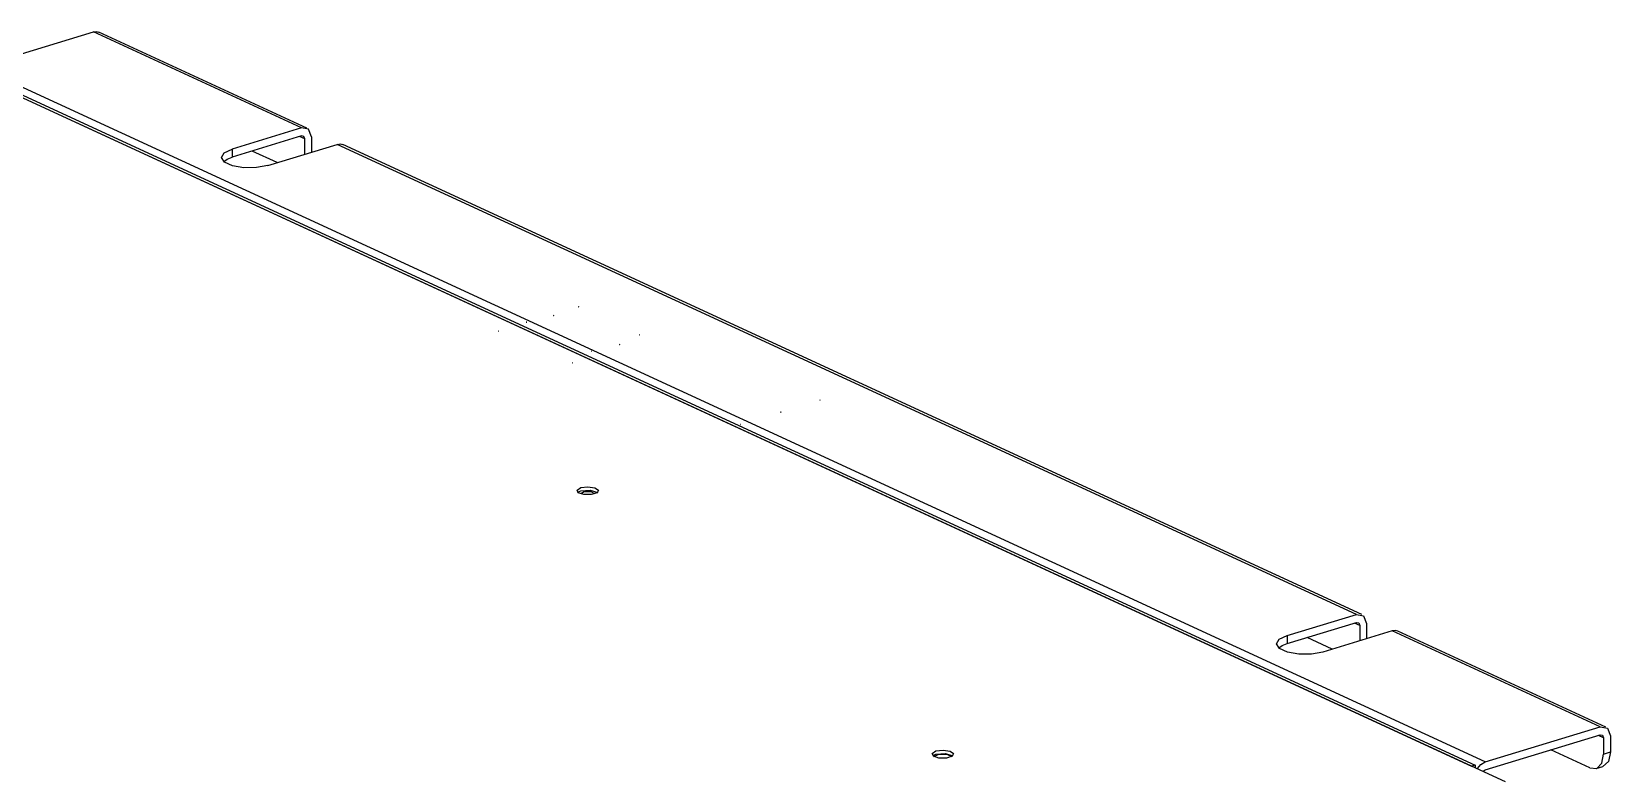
# Model space of a CAD drawing. Extents: x 594 to 813, y 174 to 240.
# Drawn here: x 735.599 to 738.378, y 232.528 to 233.839 of the extents above; entities that cross this region are included whole.
import ezdxf

# ---------------------------------------------------------------- set-up
doc = ezdxf.new("R2010")
doc.units = 0
doc.header["$MEASUREMENT"] = 0
doc.layers.add('AC.REF(S). PIPING', color=3, linetype='CONTINUOUS', lineweight=30)
doc.layers.add('LG-AIRCON', color=3, linetype='CONTINUOUS')

# ---------------------------------------------------------------- blocks, each defined once
blk = doc.blocks.new('B1-Low Static-Isometric')
at = {"layer": 'LG-AIRCON', "color": 254, "linetype": 'Continuous'}
for p, q in [((4535.92, 4746.81), (4556.18, 4753)), ((4556.18, 4753), (4556.68, 4753.07)), ((4592.78, 4736.12), (4556.18, 4753)), ((4556.68, 4753.07), (4557.14, 4752.96)), ((4593.74, 4736.07), (4557.14, 4752.96)), ((4527.63, 4748.81), (4804.63, 4621.03)), ((4533.54, 4746.08), (4798.71, 4623.76)), ((4534.14, 4746.27), (4799.31, 4623.94)), ((4801.1, 4624.49), (4535.92, 4746.81)), ((4592.78, 4736.12), (4580.57, 4732.38)), ((4592.78, 4734.69), (4580.57, 4730.96)), ((4594.04, 4735.88), (4592.78, 4736.12)), ((4593.2, 4734.61), (4592.78, 4734.69)), ((4594.56, 4734.53), (4594.04, 4735.88)), ((4579.2, 4731.73), (4580.57, 4732.38)), ((4580.57, 4732.38), (4580.57, 4730.96)), ((4588.53, 4729.99), (4584.09, 4732.04)), ((4586.87, 4729.48), (4599.08, 4733.21)), ((4593.37, 4734.16), (4592.44, 4734.59)), ((4593.37, 4734.16), (4593.2, 4734.61)), ((4593.37, 4731.46), (4593.37, 4734.16)), ((4594.56, 4734.53), (4594.56, 4731.83)), ((4599.08, 4733.21), (4599.58, 4733.28)), ((4778.45, 4650.47), (4599.08, 4733.21)), ((4599.58, 4733.28), (4600.04, 4733.17)), ((4779.41, 4650.42), (4600.04, 4733.17)), ((4578.72, 4730.91), (4579.2, 4731.73)), ((4579.24, 4730.1), (4578.72, 4730.91)), ((4579.1, 4730.22), (4579.71, 4730.62)), ((4580.64, 4729.45), (4579.24, 4730.1)), ((4579.71, 4730.62), (4580.57, 4730.96)), ((4582.65, 4729.1), (4580.64, 4729.45)), ((4584.88, 4729.11), (4582.65, 4729.1)), ((4586.87, 4729.48), (4584.88, 4729.11)), ((4641.28, 4672.35), (4641.95, 4672.78)), ((4641.49, 4671.87), (4641.28, 4672.35)), ((4641.4, 4671.93), (4641.63, 4672.08)), ((4642.48, 4671.55), (4641.49, 4671.87)), ((4641.63, 4672.08), (4641.95, 4672.21)), ((4642.56, 4672.05), (4641.94, 4671.66)), ((4641.95, 4672.78), (4643.19, 4672.94)), ((4641.95, 4672.21), (4643.62, 4672.35)), ((4643.79, 4671.54), (4642.48, 4671.55)), ((4643.77, 4672.05), (4642.56, 4672.05)), ((4643.19, 4672.94), (4644.42, 4672.76)), ((4643.62, 4672.35), (4644.93, 4671.93)), ((4644.39, 4671.66), (4643.77, 4672.05)), ((4644.81, 4671.85), (4643.79, 4671.54)), ((4644.42, 4672.76), (4645.06, 4672.33)), ((4645.06, 4672.33), (4644.81, 4671.85)), ((4766.23, 4646.74), (4778.45, 4650.47)), ((4766.23, 4645.31), (4778.45, 4649.04)), ((4779.04, 4648.51), (4778.11, 4648.94)), ((4778.45, 4650.47), (4779.71, 4650.23)), ((4778.45, 4649.04), (4778.87, 4648.96)), ((4778.87, 4648.96), (4779.04, 4648.51)), ((4779.04, 4648.51), (4779.04, 4645.82)), ((4779.71, 4650.23), (4780.23, 4648.88)), ((4780.23, 4648.88), (4780.23, 4646.18)), ((4764.39, 4645.26), (4764.87, 4646.08)), ((4764.87, 4646.08), (4766.23, 4646.74)), ((4766.23, 4646.74), (4766.23, 4645.31)), ((4774.2, 4644.34), (4769.76, 4646.39)), ((4784.75, 4647.56), (4772.54, 4643.83)), ((4785.25, 4647.63), (4784.75, 4647.56)), ((4821.35, 4630.68), (4784.75, 4647.56)), ((4785.71, 4647.52), (4785.25, 4647.63)), ((4822.31, 4630.63), (4785.71, 4647.52)), ((4764.91, 4644.45), (4764.39, 4645.26)), ((4764.77, 4644.57), (4765.38, 4644.98)), ((4766.31, 4643.81), (4764.91, 4644.45)), ((4765.38, 4644.98), (4766.23, 4645.31)), ((4768.32, 4643.45), (4766.31, 4643.81)), ((4770.54, 4643.46), (4768.32, 4643.45)), ((4772.54, 4643.83), (4770.54, 4643.46)), ((4801.1, 4624.49), (4821.35, 4630.68)), ((4801.1, 4623.07), (4821.35, 4629.25)), ((4821.94, 4628.72), (4821.02, 4629.15)), ((4821.35, 4630.68), (4822.61, 4630.44)), ((4821.35, 4629.25), (4821.77, 4629.17)), ((4821.77, 4629.17), (4821.94, 4628.72)), ((4822.61, 4630.44), (4823.14, 4629.09)), ((4823.14, 4629.09), (4823.14, 4626.24)), ((4703.78, 4625.98), (4704.45, 4626.41)), ((4704.45, 4626.41), (4705.69, 4626.57)), ((4705.69, 4626.57), (4706.92, 4626.39)), ((4706.92, 4626.39), (4707.56, 4625.96)), ((4819.52, 4623.44), (4812.66, 4626.6)), ((4821.94, 4628.72), (4821.94, 4625.88)), ((4703.99, 4625.5), (4703.78, 4625.98)), ((4703.9, 4625.56), (4704.13, 4625.71)), ((4704.98, 4625.17), (4703.99, 4625.5)), ((4704.13, 4625.71), (4704.45, 4625.84)), ((4704.45, 4625.84), (4706.12, 4625.98)), ((4706.29, 4625.17), (4704.98, 4625.17)), ((4706.12, 4625.98), (4707.43, 4625.56)), ((4707.31, 4625.48), (4706.29, 4625.17)), ((4707.56, 4625.96), (4707.31, 4625.48)), ((4799.31, 4623.94), (4798.71, 4623.76)), ((4799.31, 4623.94), (4799.31, 4623.49)), ((4799.72, 4623.3), (4800.34, 4624.05)), ((4800.34, 4624.05), (4801.1, 4624.49)), ((4820.64, 4623.32), (4821.83, 4623.69)), ((4820.73, 4623.35), (4821.62, 4624.25)), ((4821.62, 4624.25), (4821.94, 4625.88)), ((4822.78, 4624.56), (4821.83, 4623.69)), ((4821.94, 4625.88), (4823.14, 4626.24)), ((4823.14, 4626.24), (4822.78, 4624.56)), ((4800.75, 4622.82), (4800.91, 4622.97)), ((4800.91, 4622.97), (4801.1, 4623.07)), ((4819.52, 4623.44), (4820.73, 4623.35))]:
    blk.add_line(p, q, dxfattribs=at)
at = {"layer": 'LG-AIRCON', "color": 7, "linetype": 'Continuous'}
for p, q in [((4641.55, 4704.65), (4641.51, 4704.64)), ((4641.51, 4704.64), (4641.54, 4704.62)), ((4641.54, 4704.62), (4641.58, 4704.63)), ((4641.58, 4704.63), (4641.55, 4704.65)), ((4632.39, 4701.93), (4632.35, 4701.92)), ((4632.35, 4701.92), (4632.38, 4701.9)), ((4632.38, 4701.9), (4632.42, 4701.91)), ((4632.42, 4701.91), (4632.39, 4701.93)), ((4637.18, 4703.12), (4637.14, 4703.11)), ((4637.14, 4703.11), (4637.17, 4703.09)), ((4637.17, 4703.09), (4637.21, 4703.1)), ((4637.21, 4703.1), (4637.18, 4703.12)), ((4627.43, 4700.33), (4627.39, 4700.32)), ((4627.39, 4700.32), (4627.42, 4700.31)), ((4627.42, 4700.31), (4627.46, 4700.32)), ((4627.46, 4700.32), (4627.43, 4700.33)), ((4652.27, 4699.7), (4652.24, 4699.69)), ((4652.24, 4699.69), (4652.27, 4699.67)), ((4652.3, 4699.68), (4652.27, 4699.7)), ((4652.27, 4699.67), (4652.3, 4699.68)), ((4643.81, 4696.8), (4643.77, 4696.79)), ((4643.77, 4696.79), (4643.8, 4696.78)), ((4643.8, 4696.78), (4643.84, 4696.79)), ((4643.84, 4696.79), (4643.81, 4696.8)), ((4648.78, 4698.01), (4648.74, 4698)), ((4648.74, 4698), (4648.77, 4697.98)), ((4648.77, 4697.98), (4648.81, 4697.99)), ((4648.81, 4697.99), (4648.78, 4698.01)), ((4640.45, 4694.76), (4640.41, 4694.75)), ((4640.41, 4694.75), (4640.44, 4694.73)), ((4640.44, 4694.73), (4640.48, 4694.75)), ((4640.48, 4694.75), (4640.45, 4694.76)), ((4684.06, 4688.19), (4684.02, 4688.18)), ((4684.02, 4688.18), (4684.05, 4688.17)), ((4684.05, 4688.17), (4684.09, 4688.18)), ((4684.09, 4688.18), (4684.06, 4688.19)), ((4677.15, 4686.08), (4677.11, 4686.07)), ((4677.11, 4686.07), (4677.15, 4686.05)), ((4677.18, 4686.07), (4677.15, 4686.08)), ((4677.15, 4686.05), (4677.18, 4686.07)), ((4670.01, 4683.92), (4669.97, 4683.9)), ((4669.97, 4683.9), (4670, 4683.89)), ((4670, 4683.89), (4670.04, 4683.9)), ((4670.04, 4683.9), (4670.01, 4683.92))]:
    blk.add_line(p, q, dxfattribs=at)
at = {"layer": 'LG-AIRCON', "color": 3, "linetype": 'Continuous'}
for p, q in [((4704.07, 4625.44), (4704.97, 4625.84)), ((4704.97, 4625.84), (4706.36, 4625.84)), ((4706.36, 4625.84), (4707.26, 4625.44))]:
    blk.add_line(p, q, dxfattribs=at)
blk = doc.blocks.new('A$C66FF4859')
at = {"layer": 'LG-AIRCON'}
blk.add_blockref('B1-Low Static-Isometric', (-9043.26, -2648.87), dxfattribs=at)

msp = doc.modelspace()

# ---------------------------------------------------------------- block references
at = {"layer": 'AC.REF(S). PIPING', "linetype": 'Continuous', "xscale": 0.0099999999999909, "yscale": 0.0099999999999909, "zscale": 0.0099999999999909}
msp.add_blockref('A$C66FF4859', (780.5791, 212.7973), dxfattribs=at)

doc.saveas('drawing.dxf')
